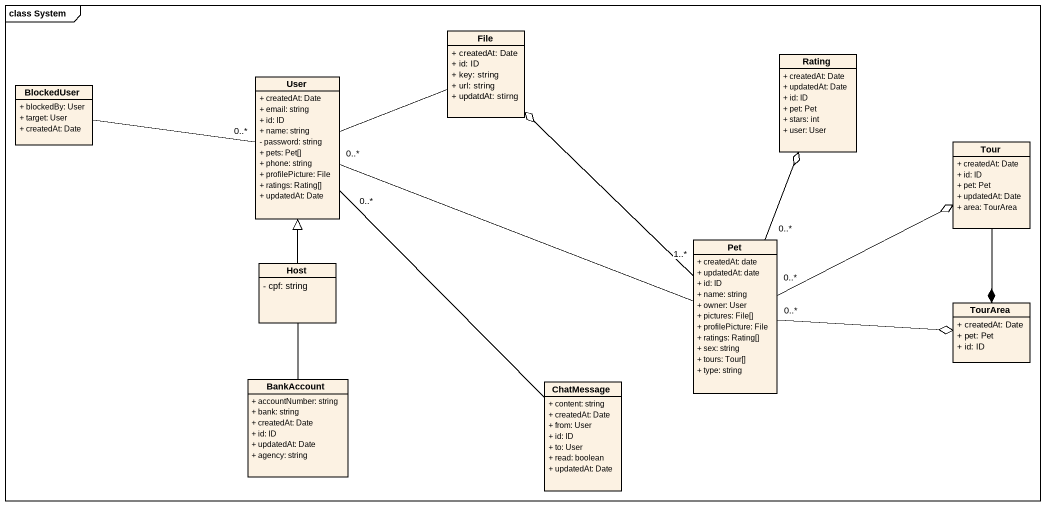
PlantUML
@startuml
mainframe class System
hide circle
hide empty members
skinparam classAttributeIconSize 0
class "File" as File_ {
  + createdAt: Date
  + id: ID
  + key: string
  + url: string
  + updatdAt: stirng
}
class BlockedUser {
  + blockedBy: User
  + target: User
  + createdAt: Date
}
class User {
  + createdAt: Date
  + email: string
  + id: ID
  + name: string
  - password: string
  + pets: Pet[]
  + phone: string
  + profilePicture: File
  + ratings: Rating[]
  + updatedAt: Date
}
class Rating {
  + createdAt: Date
  + updatedAt: Date
  + id: ID
  + pet: Pet
  + stars: int
  + user: User
}
class Tour {
  + createdAt: Date
  + id: ID
  + pet: Pet
  + updatedAt: Date
  + area: TourArea
}
class Pet {
  + createdAt: date
  + updatedAt: date
  + id: ID
  + name: string
  + owner: User
  + pictures: File[]
  + profilePicture: File
  + ratings: Rating[]
  + sex: string
  + tours: Tour[]
  + type: string
}
class Host {
  - cpf: string
}
class TourArea {
  + createdAt: Date
  + pet: Pet
  + id: ID
}
class BankAccount {
  + accountNumber: string
  + bank: string
  + createdAt: Date
  + id: ID
  + updatedAt: Date
  + agency: string
}
class ChatMessage {
  + content: string
  + createdAt: Date
  + from: User
  + id: ID
  + to: User
  + read: boolean
  + updatedAt: Date
}
User -right- File_
User "0..*" -left- BlockedUser
User "0..*" -right- Pet
User "0..*" -- ChatMessage
Tour --* TourArea
Pet "1..*" -up-o File_
Pet "0..*" -up-o Rating
Pet "0..*" -right-o Tour
Pet "0..*" -right-o TourArea
Host -up-|> User
Host -- BankAccount
@enduml
